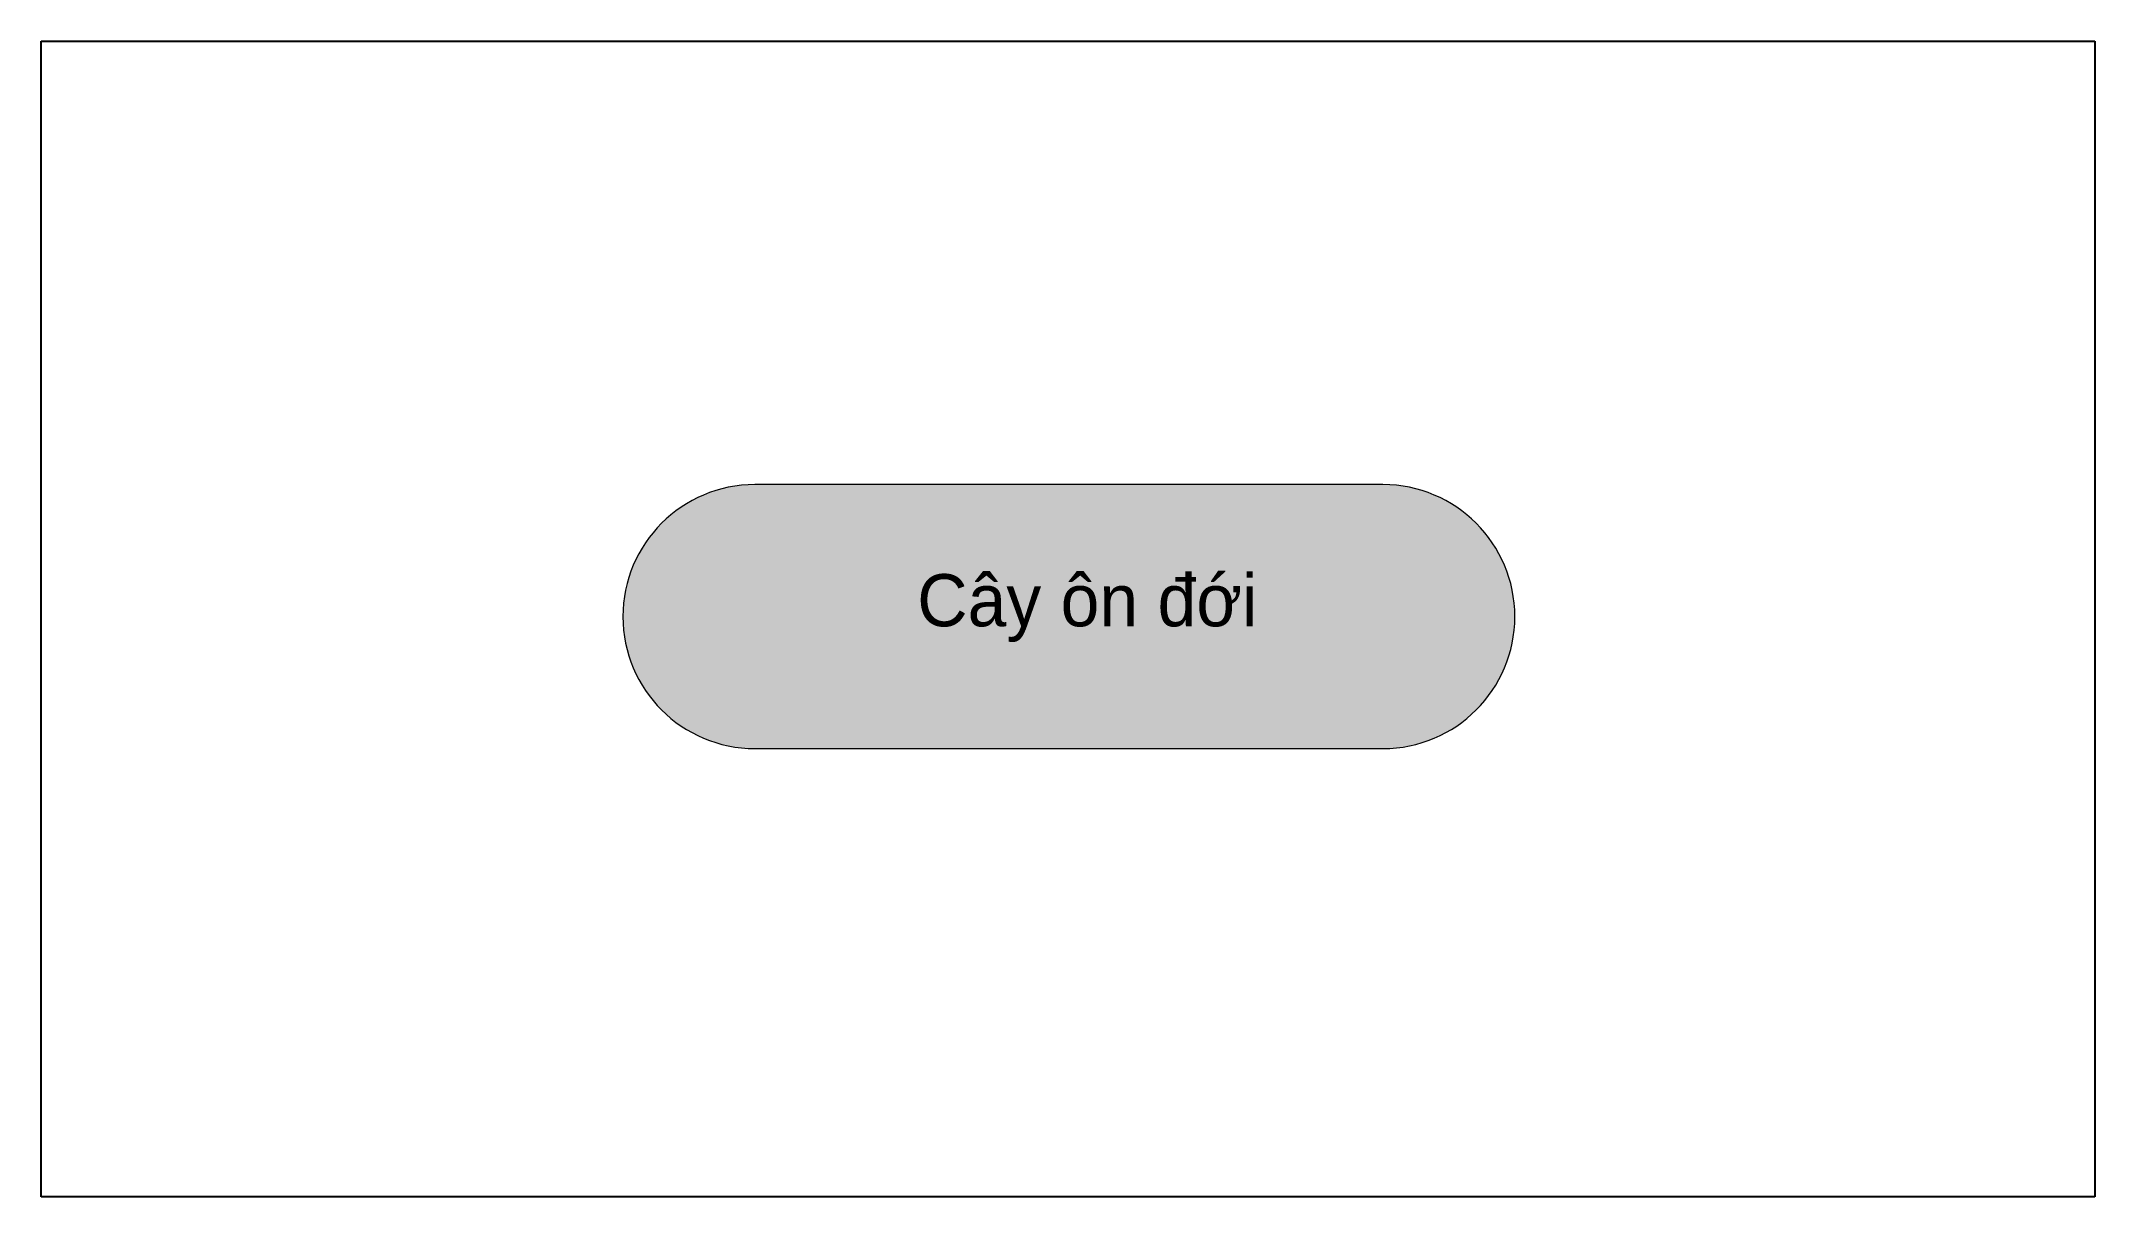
# Model space of a CAD drawing. Header units: centimetres. Extents: x 0 to 35.4, y 0.6 to 20.5.
import ezdxf

# ---------------------------------------------------------------- set-up
doc = ezdxf.new("R2010")
doc.units = ezdxf.units.CM
doc.header["$MEASUREMENT"] = 0
doc.layers.add('Layer 1', color=7, linetype='Continuous')
picture_1 = doc.add_image_def('image1.png', size_in_pixel=(736, 1308))

msp = doc.modelspace()

# ---------------------------------------------------------------- hatches: boundary and pattern name
at = {"layer": 'Layer 1', "true_color": 0x1a2f1c}
h = msp.add_hatch(color=99, dxfattribs=at)
h.dxf.hatch_style = 2
edge = h.paths.add_edge_path()
edge.add_spline(control_points=[(23.105, 8.295), (23.105, 8.295), (12.275, 8.295), (12.275, 8.295), (11.018, 8.295), (9.999, 9.314), (9.999, 10.571), (9.999, 10.571), (9.999, 10.571), (9.999, 10.571), (9.999, 11.827), (11.018, 12.846), (12.275, 12.846), (12.275, 12.846), (23.105, 12.846), (23.105, 12.846), (24.362, 12.846), (25.38, 11.827), (25.38, 10.571), (25.38, 10.571), (25.38, 10.571), (25.38, 10.571), (25.38, 9.314), (24.362, 8.295), (23.105, 8.295)], knot_values=[0, 0, 0, 0, 1, 1, 1, 2, 2, 2, 3, 3, 3, 4, 4, 4, 5, 5, 5, 6, 6, 6, 7, 7, 7, 8, 8, 8, 8], degree=3, periodic=1)

# ---------------------------------------------------------------- linework, layer by layer
at = {"layer": 'Layer 1', "lineweight": 0}
msp.add_open_spline([(23.105, 8.295), (23.105, 8.295), (12.275, 8.295), (12.275, 8.295), (11.018, 8.295), (9.999, 9.314), (9.999, 10.571), (9.999, 10.571), (9.999, 10.571), (9.999, 10.571), (9.999, 11.827), (11.018, 12.846), (12.275, 12.846), (12.275, 12.846), (23.105, 12.846), (23.105, 12.846), (24.362, 12.846), (25.38, 11.827), (25.38, 10.571), (25.38, 10.571), (25.38, 10.571), (25.38, 10.571), (25.38, 9.314), (24.362, 8.295), (23.105, 8.295)], degree=3, knots=[0, 0, 0, 0, 1, 1, 1, 2, 2, 2, 3, 3, 3, 4, 4, 4, 5, 5, 5, 6, 6, 6, 7, 7, 7, 8, 8, 8, 8], dxfattribs=at)

# ---------------------------------------------------------------- texts
at = {"layer": 'Layer 1', "color": 7, "true_color": 0xfffeff, "insert": (15.074, 10.132), "char_height": 0.89916, "attachment_point": 7}
msp.add_mtext('\\fAnton Regular|b0|i0|c0|p34;\\W1;Cây ôn đới', dxfattribs=at)

# ---------------------------------------------------------------- pictures from other files: only their frames are drawn
at = {"layer": 'Layer 1'}
image = msp.add_image(picture_1, insert=(-0.035, 20.494), size_in_units=(19.93, 35.419), rotation=-90, dxfattribs=at)

doc.saveas('drawing.dxf')
